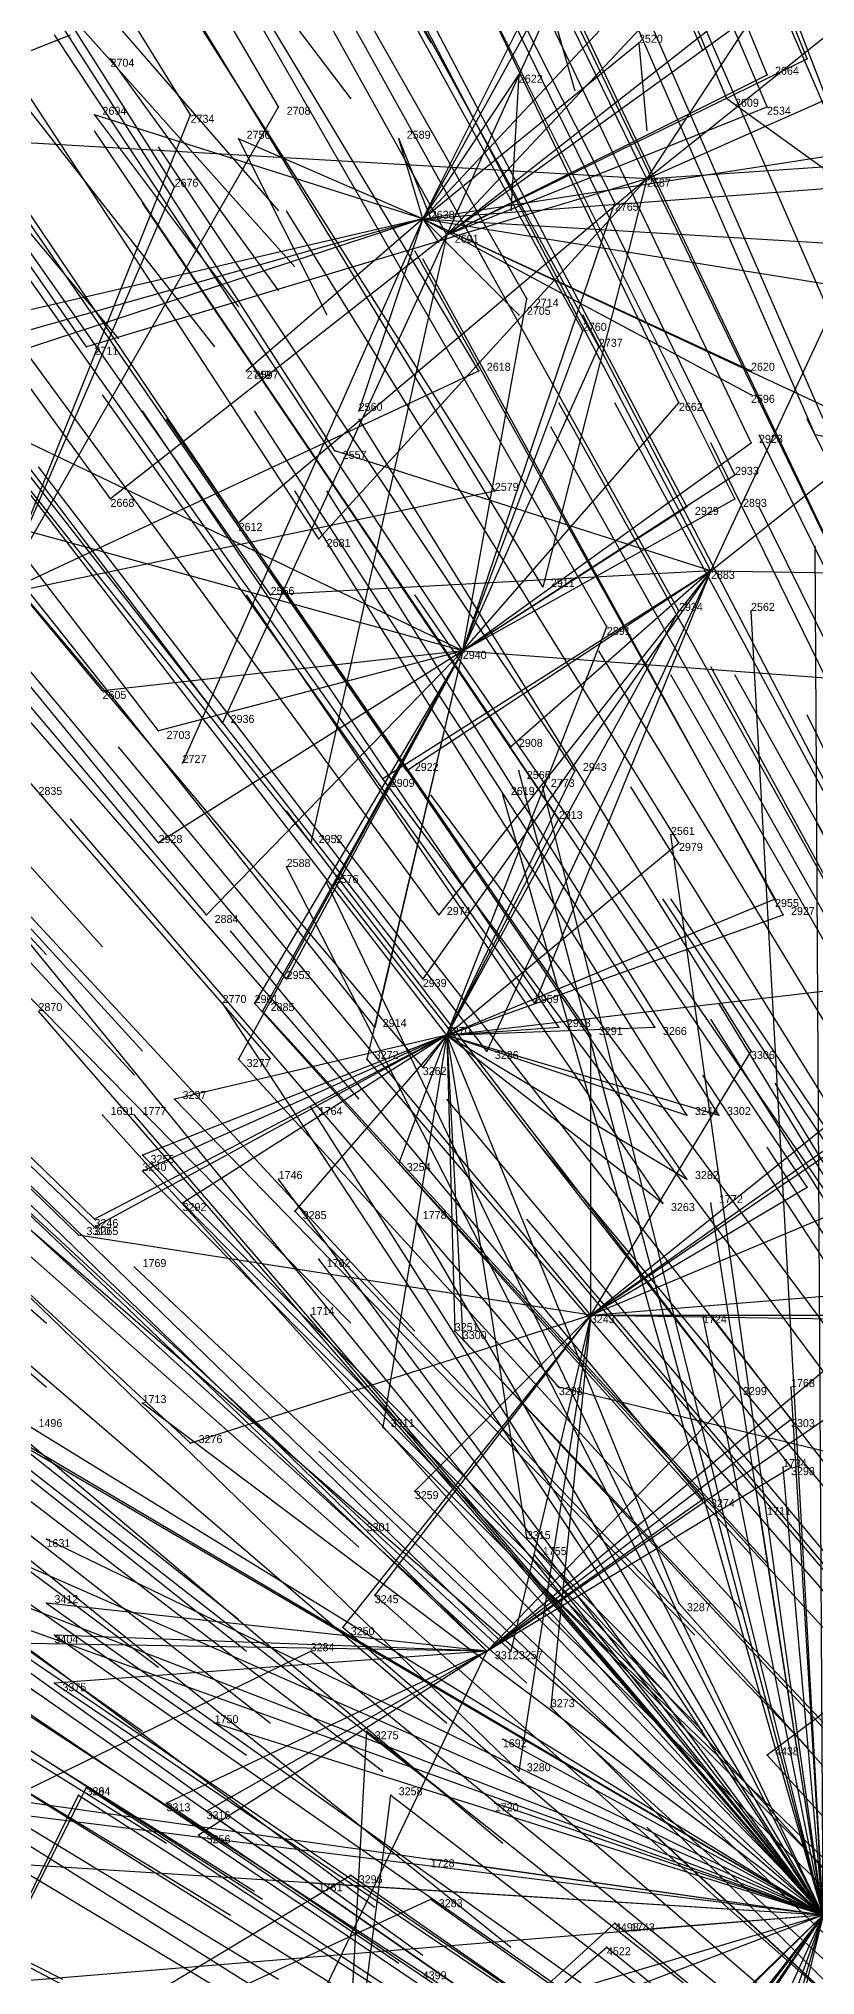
# Model space of a CAD drawing. Extents: x -0.5 to 0.59, y -0.5 to 0.58.
# Drawn here: x -0.249 to -0.152, y 0.1375 to 0.3795 of the extents above; entities that cross this region are included whole.
import ezdxf

# ---------------------------------------------------------------- set-up
doc = ezdxf.new("R2010")
doc.units = 0
for name, color, linetype in [('Facilities', 3, 'CONTINUOUS'), ('Facilities_lines', 3, 'CONTINUOUS'), ('Normals', 1, 'CONTINUOUS'), ('Source_points', 5, 'CONTINUOUS'), ('Text', 3, 'CONTINUOUS')]:
    doc.layers.add(name, color=color, linetype=linetype)

msp = doc.modelspace()

# ---------------------------------------------------------------- linework, layer by layer
at = {"layer": 'Facilities', "color": 3}
for p in [(-0.24, 0.377, -1.25), (-0.173, 0.362, -1.003), (-0.201, 0.357, -1.25), (-0.198, 0.355, -1.016), (-0.165, 0.313, -0.884), (-0.196, 0.303, -0.902), (-0.198, 0.255, -0.808), (-0.18, 0.22, -0.711), (-0.193, 0.178, -0.655)]:
    msp.add_point(p, dxfattribs=at)
at = {"layer": 'Facilities_lines', "color": 3}
for p, q in [((-0.198, 0.355, -1.016), (-0.165, 0.428, -1.147)), ((-0.173, 0.362, -1.003), (-0.139, 0.414, -1.092)), ((-0.201, 0.357, -1.25), (-0.174, 0.406, -1.25)), ((-0.173, 0.362, -1.003), (-0.128, 0.398, -1.044)), ((-0.201, 0.357, -1.25), (-0.171, 0.389, -1.25)), ((-0.173, 0.362, -1.003), (-0.112, 0.389, -1.012)), ((-0.201, 0.357, -1.25), (-0.186, 0.387, -1.25)), ((-0.198, 0.355, -1.016), (-0.169, 0.386, -1.053)), ((-0.198, 0.355, -1.016), (-0.161, 0.384, -1.041)), ((-0.293, 0.361, -1.163), (-0.245, 0.38, -1.13)), ((-0.198, 0.355, -1.016), (-0.162, 0.381, -1.034)), ((-0.201, 0.357, -1.25), (-0.174, 0.379, -1.25)), ((-0.198, 0.355, -1.016), (-0.153, 0.377, -1.016)), ((-0.201, 0.357, -1.25), (-0.189, 0.375, -1.25)), ((-0.198, 0.355, -1.016), (-0.158, 0.375, -1.018)), ((-0.254, 0.31, -1.003), (-0.219, 0.371, -1.076)), ((-0.198, 0.355, -1.016), (-0.158, 0.371, -1.007)), ((-0.087, 0.317, -0.823), (-0.163, 0.372, -1.015)), ((-0.254, 0.31, -1.003), (-0.23, 0.37, -1.089)), ((-0.201, 0.357, -1.25), (-0.242, 0.37, -1.25)), ((-0.165, 0.313, -0.884), (-0.139, 0.369, -0.987)), ((-0.173, 0.362, -1.003), (-0.259, 0.367, -1.123)), ((-0.201, 0.357, -1.25), (-0.224, 0.367, -1.25)), ((-0.201, 0.357, -1.25), (-0.204, 0.367, -1.25)), ((-0.201, 0.357, -1.25), (-0.143, 0.366, -1.25)), ((-0.173, 0.362, -1.003), (-0.129, 0.365, -0.968)), ((-0.254, 0.31, -1.003), (-0.232, 0.361, -1.074)), ((-0.173, 0.362, -1.003), (-0.243, 0.341, -1.046)), ((-0.173, 0.362, -1.003), (-0.224, 0.319, -0.974)), ((-0.173, 0.362, -1.003), (-0.214, 0.317, -0.956)), ((-0.201, 0.357, -1.25), (-0.148, 0.361, -1.25)), ((-0.173, 0.362, -1.003), (-0.186, 0.311, -0.907)), ((-0.196, 0.303, -0.902), (-0.177, 0.359, -1.001)), ((-0.201, 0.357, -1.25), (-0.326, 0.328, -1.25)), ((-0.201, 0.357, -1.25), (-0.32, 0.318, -1.25)), ((-0.201, 0.357, -1.25), (-0.314, 0.325, -1.25)), ((-0.201, 0.357, -1.25), (-0.231, 0.289, -1.25)), ((-0.201, 0.357, -1.25), (-0.223, 0.338, -1.25)), ((-0.201, 0.357, -1.25), (-0.223, 0.338, -1.25)), ((-0.201, 0.357, -1.25), (-0.209, 0.333, -1.25)), ((-0.201, 0.357, -1.25), (-0.16, 0.335, -1.25)), ((-0.201, 0.357, -1.25), (-0.16, 0.338, -1.25)), ((-0.201, 0.357, -1.25), (-0.189, 0.345, -1.25)), ((-0.201, 0.357, -1.25), (-0.141, 0.329, -1.25)), ((-0.201, 0.357, -1.25), (-0.133, 0.346, -1.25)), ((-0.201, 0.357, -1.25), (-0.151, 0.354, -1.25)), ((-0.198, 0.355, -1.016), (-0.24, 0.322, -1.004)), ((-0.198, 0.355, -1.016), (-0.226, 0.294, -0.927)), ((-0.198, 0.355, -1.016), (-0.215, 0.279, -0.881)), ((-0.196, 0.303, -0.902), (-0.188, 0.347, -0.985)), ((-0.196, 0.303, -0.902), (-0.181, 0.343, -0.97)), ((-0.196, 0.303, -0.902), (-0.179, 0.341, -0.964)), ((-0.165, 0.313, -0.884), (-0.13, 0.341, -0.912)), ((-0.196, 0.303, -0.902), (-0.269, 0.338, -1.079)), ((-0.254, 0.31, -1.003), (-0.194, 0.338, -0.975)), ((-0.196, 0.303, -0.902), (-0.169, 0.334, -0.935)), ((-0.087, 0.317, -0.823), (-0.152, 0.33, -0.909)), ((-0.165, 0.313, -0.884), (-0.212, 0.328, -0.975)), ((-0.196, 0.303, -0.902), (-0.16, 0.329, -0.915)), ((-0.196, 0.303, -0.902), (-0.162, 0.325, -0.909)), ((-0.196, 0.303, -0.902), (-0.265, 0.322, -1.042)), ((-0.254, 0.31, -1.003), (-0.192, 0.323, -0.939)), ((-0.196, 0.303, -0.902), (-0.162, 0.322, -0.9)), ((-0.196, 0.303, -0.902), (-0.168, 0.321, -0.905)), ((-0.151, 0.145, -1.25), (-0.152, 0.316, -1.25)), ((-0.165, 0.313, -0.884), (-0.22, 0.31, -0.952)), ((-0.165, 0.313, -0.884), (-0.206, 0.287, -0.882)), ((-0.165, 0.313, -0.884), (-0.203, 0.288, -0.881)), ((-0.165, 0.313, -0.884), (-0.201, 0.262, -0.825)), ((-0.165, 0.313, -0.884), (-0.199, 0.27, -0.838)), ((-0.165, 0.313, -0.884), (-0.193, 0.253, -0.794)), ((-0.165, 0.313, -0.884), (-0.19, 0.291, -0.869)), ((-0.165, 0.313, -0.884), (-0.187, 0.259, -0.8)), ((-0.165, 0.313, -0.884), (-0.102, 0.312, -0.82)), ((-0.198, 0.255, -0.808), (-0.169, 0.308, -0.88)), ((-0.151, 0.145, -1.25), (-0.16, 0.308, -1.25)), ((-0.198, 0.255, -0.808), (-0.178, 0.306, -0.885)), ((-0.196, 0.303, -0.902), (-0.241, 0.298, -0.958)), ((-0.196, 0.303, -0.902), (-0.234, 0.279, -0.912)), ((-0.196, 0.303, -0.902), (-0.234, 0.293, -0.937)), ((-0.196, 0.303, -0.902), (-0.228, 0.27, -0.882)), ((-0.196, 0.303, -0.902), (-0.224, 0.252, -0.842)), ((-0.196, 0.303, -0.902), (-0.222, 0.259, -0.853)), ((-0.196, 0.303, -0.902), (-0.221, 0.258, -0.849)), ((-0.196, 0.303, -0.902), (-0.218, 0.262, -0.853)), ((-0.196, 0.303, -0.902), (-0.208, 0.252, -0.817)), ((-0.196, 0.303, -0.902), (-0.207, 0.256, -0.823)), ((-0.196, 0.303, -0.902), (-0.142, 0.299, -0.828)), ((-0.196, 0.303, -0.902), (-0.142, 0.299, -0.828)), ((-0.198, 0.255, -0.808), (-0.182, 0.288, -0.853)), ((-0.151, 0.145, -1.25), (-0.189, 0.288, -1.25)), ((-0.151, 0.145, -1.25), (-0.186, 0.286, -1.25)), ((-0.151, 0.145, -1.25), (-0.191, 0.285, -1.25)), ((-0.198, 0.255, -0.808), (-0.184, 0.282, -0.843)), ((-0.198, 0.255, -0.808), (-0.169, 0.279, -0.815)), ((-0.151, 0.145, -1.25), (-0.17, 0.28, -1.25)), ((-0.151, 0.145, -1.25), (-0.218, 0.276, -1.25)), ((-0.151, 0.145, -1.25), (-0.213, 0.274, -1.25)), ((-0.198, 0.255, -0.808), (-0.157, 0.272, -0.784)), ((-0.151, 0.145, -1.25), (-0.253, 0.27, -1.25)), ((-0.151, 0.145, -1.25), (-0.253, 0.27, -1.25)), ((-0.198, 0.255, -0.808), (-0.156, 0.27, -0.78)), ((-0.198, 0.255, -0.808), (-0.138, 0.262, -0.74)), ((-0.151, 0.145, -1.25), (-0.226, 0.259, -1.25)), ((-0.151, 0.145, -1.25), (-0.249, 0.258, -1.25)), ((-0.198, 0.255, -0.808), (-0.242, 0.232, -0.838)), ((-0.198, 0.255, -0.808), (-0.242, 0.231, -0.837)), ((-0.198, 0.255, -0.808), (-0.236, 0.24, -0.84)), ((-0.198, 0.255, -0.808), (-0.236, 0.238, -0.839)), ((-0.198, 0.255, -0.808), (-0.232, 0.247, -0.847)), ((-0.198, 0.255, -0.808), (-0.231, 0.234, -0.821)), ((-0.198, 0.255, -0.808), (-0.217, 0.233, -0.796)), ((-0.198, 0.255, -0.808), (-0.206, 0.206, -0.729)), ((-0.198, 0.255, -0.808), (-0.204, 0.239, -0.784)), ((-0.198, 0.255, -0.808), (-0.201, 0.251, -0.804)), ((-0.198, 0.255, -0.808), (-0.172, 0.256, -0.77)), ((-0.198, 0.255, -0.808), (-0.184, 0.256, -0.788)), ((-0.198, 0.255, -0.808), (-0.168, 0.245, -0.743)), ((-0.198, 0.255, -0.808), (-0.197, 0.218, -0.736)), ((-0.198, 0.255, -0.808), (-0.171, 0.234, -0.724)), ((-0.198, 0.255, -0.808), (-0.168, 0.237, -0.726)), ((-0.198, 0.255, -0.808), (-0.169, 0.184, -0.624)), ((-0.198, 0.255, -0.808), (-0.196, 0.217, -0.732)), ((-0.198, 0.255, -0.808), (-0.164, 0.245, -0.737)), ((-0.198, 0.255, -0.808), (-0.188, 0.192, -0.672)), ((-0.18, 0.22, -0.711), (-0.18, 0.255, -0.781)), ((-0.18, 0.22, -0.711), (-0.139, 0.253, -0.722)), ((-0.18, 0.22, -0.711), (-0.16, 0.253, -0.748)), ((-0.18, 0.22, -0.711), (-0.133, 0.252, -0.712)), ((-0.18, 0.22, -0.711), (-0.139, 0.249, -0.714)), ((-0.151, 0.145, -1.25), (-0.241, 0.245, -1.25)), ((-0.151, 0.145, -1.25), (-0.237, 0.245, -1.25)), ((-0.151, 0.145, -1.25), (-0.215, 0.246, -1.25)), ((-0.151, 0.145, -1.25), (-0.262, 0.241, -1.25)), ((-0.151, 0.145, -1.25), (-0.219, 0.237, -1.25)), ((-0.18, 0.22, -0.711), (-0.153, 0.236, -0.703)), ((-0.18, 0.22, -0.711), (-0.149, 0.233, -0.692)), ((-0.151, 0.145, -1.25), (-0.165, 0.234, -1.25)), ((-0.18, 0.22, -0.711), (-0.244, 0.23, -0.839)), ((-0.151, 0.145, -1.25), (-0.202, 0.232, -1.25)), ((-0.151, 0.145, -1.25), (-0.289, 0.226, -1.25)), ((-0.151, 0.145, -1.25), (-0.237, 0.226, -1.25)), ((-0.151, 0.145, -1.25), (-0.214, 0.227, -1.25)), ((-0.18, 0.22, -0.711), (-0.131, 0.224, -0.649)), ((-0.18, 0.22, -0.711), (-0.23, 0.204, -0.769)), ((-0.151, 0.145, -1.25), (-0.215, 0.22, -1.25)), ((-0.18, 0.22, -0.711), (-0.211, 0.181, -0.694)), ((-0.18, 0.22, -0.711), (-0.207, 0.185, -0.694)), ((-0.18, 0.22, -0.711), (-0.202, 0.198, -0.708)), ((-0.18, 0.22, -0.711), (-0.19, 0.178, -0.65)), ((-0.18, 0.22, -0.711), (-0.189, 0.163, -0.624)), ((-0.18, 0.22, -0.711), (-0.185, 0.171, -0.631)), ((-0.18, 0.22, -0.711), (-0.117, 0.219, -0.62)), ((-0.18, 0.22, -0.711), (-0.124, 0.22, -0.631)), ((-0.18, 0.22, -0.711), (-0.121, 0.22, -0.628)), ((-0.151, 0.145, -1.25), (-0.166, 0.22, -1.25)), ((-0.151, 0.145, -1.25), (-0.273, 0.217, -1.25)), ((-0.151, 0.145, -1.25), (-0.306, 0.213, -1.25)), ((-0.193, 0.178, -0.655), (-0.151, 0.213, -0.652)), ((-0.193, 0.178, -0.655), (-0.145, 0.211, -0.64)), ((-0.118, 0.195, -0.569), (-0.184, 0.211, -0.7)), ((-0.151, 0.145, -1.25), (-0.155, 0.211, -1.25)), ((-0.151, 0.145, -1.25), (-0.236, 0.209, -1.25)), ((-0.193, 0.178, -0.655), (-0.162, 0.21, -0.663)), ((-0.151, 0.145, -1.25), (-0.25, 0.206, -1.25)), ((-0.193, 0.178, -0.655), (-0.155, 0.207, -0.646)), ((-0.193, 0.178, -0.655), (-0.155, 0.201, -0.634)), ((-0.151, 0.145, -1.25), (-0.156, 0.201, -1.25)), ((-0.193, 0.178, -0.655), (-0.166, 0.197, -0.643)), ((-0.151, 0.145, -1.25), (-0.293, 0.196, -1.25)), ((-0.193, 0.178, -0.655), (-0.209, 0.194, -0.712)), ((-0.151, 0.145, -1.25), (-0.159, 0.196, -1.25)), ((-0.118, 0.195, -0.569), (-0.158, 0.165, -0.571)), ((-0.151, 0.145, -1.25), (-0.275, 0.193, -1.25)), ((-0.151, 0.145, -1.25), (-0.248, 0.192, -1.25)), ((-0.151, 0.145, -1.25), (-0.187, 0.19, -1.25)), ((-0.193, 0.178, -0.655), (-0.248, 0.184, -0.772)), ((-0.193, 0.178, -0.655), (-0.247, 0.18, -0.765)), ((-0.26, 0.156, -0.757), (-0.215, 0.178, -0.699)), ((-0.193, 0.178, -0.655), (-0.253, 0.179, -0.776)), ((-0.193, 0.178, -0.655), (-0.247, 0.174, -0.754)), ((-0.193, 0.178, -0.655), (-0.233, 0.159, -0.705)), ((-0.193, 0.178, -0.655), (-0.229, 0.155, -0.691)), ((-0.193, 0.178, -0.655), (-0.228, 0.158, -0.694)), ((-0.193, 0.178, -0.655), (-0.216, 0.13, -0.63)), ((-0.151, 0.145, -1.25), (-0.327, 0.17, -1.25)), ((-0.151, 0.145, -1.25), (-0.227, 0.169, -1.25)), ((-0.211, 0.113, -0.6), (-0.208, 0.168, -0.668)), ((-0.151, 0.145, -1.25), (-0.191, 0.167, -1.25)), ((-0.151, 0.145, -1.25), (-0.319, 0.166, -1.25)), ((-0.265, 0.117, -0.725), (-0.243, 0.161, -0.729)), ((-0.265, 0.117, -0.725), (-0.244, 0.16, -0.729)), ((-0.211, 0.113, -0.6), (-0.205, 0.16, -0.65)), ((-0.151, 0.145, -1.25), (-0.192, 0.159, -1.25)), ((-0.151, 0.145, -1.25), (-0.309, 0.155, -1.25)), ((-0.151, 0.145, -1.25), (-0.2, 0.152, -1.25)), ((-0.265, 0.117, -0.725), (-0.21, 0.15, -0.645)), ((-0.151, 0.145, -1.25), (-0.215, 0.149, -1.25)), ((-0.265, 0.117, -0.725), (-0.2, 0.147, -0.62)), ((-0.151, 0.145, -1.25), (-0.297, 0.133, -1.25)), ((-0.151, 0.145, -1.25), (-0.246, 0.109, -1.25)), ((-0.151, 0.145, -1.25), (-0.245, 0.021, -1.25)), ((-0.151, 0.145, -1.25), (-0.244, 0.027, -1.25)), ((-0.151, 0.145, -1.25), (-0.235, 0.019, -1.25)), ((-0.151, 0.145, -1.25), (-0.225, 0.123, -1.25)), ((-0.151, 0.145, -1.25), (-0.213, 0.084, -1.25)), ((-0.211, 0.113, -0.6), (-0.177, 0.144, -0.571)), ((-0.151, 0.145, -1.25), (-0.205, 0.093, -1.25)), ((-0.151, 0.145, -1.25), (-0.204, 0.029, -1.25)), ((-0.151, 0.145, -1.25), (-0.194, 0.083, -1.25)), ((-0.151, 0.145, -1.25), (-0.193, 0.028, -1.25)), ((-0.151, 0.145, -1.25), (-0.19, 0.011, -1.25)), ((-0.151, 0.145, -1.25), (-0.185, 0.007, -1.25)), ((-0.151, 0.145, -1.25), (-0.176, 0.143, -1.25)), ((-0.211, 0.113, -0.6), (-0.178, 0.141, -0.568))]:
    msp.add_line(p, q, dxfattribs=at)
at = {"layer": 'Normals', "color": 1}
for p, q in [((-0.158, 0.375, -1.018), (-0.193, 0.461, -0.98)), ((-0.153, 0.377, -1.016), (-0.187, 0.462, -0.978)), ((-0.163, 0.372, -1.015), (-0.199, 0.457, -0.977)), ((-0.158, 0.371, -1.007), (-0.194, 0.456, -0.97)), ((-0.219, 0.371, -1.076), (-0.266, 0.451, -1.039)), ((-0.23, 0.37, -1.089), (-0.279, 0.449, -1.052)), ((-0.173, 0.362, -1.003), (-0.214, 0.446, -0.966)), ((-0.177, 0.359, -1.001), (-0.219, 0.442, -0.965)), ((-0.232, 0.361, -1.074), (-0.282, 0.44, -1.037)), ((-0.198, 0.355, -1.016), (-0.243, 0.436, -0.979)), ((-0.188, 0.347, -0.985), (-0.234, 0.428, -0.949)), ((-0.181, 0.343, -0.97), (-0.226, 0.425, -0.934)), ((-0.179, 0.341, -0.964), (-0.224, 0.423, -0.928)), ((-0.136, 0.334, -0.9), (-0.169, 0.42, -0.864)), ((-0.243, 0.341, -1.046), (-0.296, 0.417, -1.009)), ((-0.194, 0.338, -0.975), (-0.242, 0.418, -0.939)), ((-0.169, 0.334, -0.935), (-0.209, 0.417, -0.897)), ((-0.151, 0.332, -0.912), (-0.188, 0.417, -0.875)), ((-0.221, 0.416, -1.25), (-0.2, 0.379, -1.159)), ((-0.152, 0.33, -0.909), (-0.189, 0.415, -0.872)), ((-0.16, 0.329, -0.915), (-0.2, 0.413, -0.878)), ((-0.238, 0.409, -1.25), (-0.21, 0.372, -1.161)), ((-0.162, 0.325, -0.909), (-0.203, 0.409, -0.872)), ((-0.212, 0.328, -0.975), (-0.262, 0.406, -0.94)), ((-0.192, 0.323, -0.939), (-0.242, 0.402, -0.904)), ((-0.168, 0.321, -0.905), (-0.211, 0.403, -0.867)), ((-0.162, 0.322, -0.9), (-0.203, 0.404, -0.862)), ((-0.24, 0.322, -1.004), (-0.295, 0.398, -0.968)), ((-0.224, 0.319, -0.974), (-0.276, 0.396, -0.939)), ((-0.214, 0.317, -0.956), (-0.265, 0.395, -0.92)), ((-0.252, 0.396, -1.25), (-0.219, 0.358, -1.163)), ((-0.165, 0.313, -0.884), (-0.208, 0.395, -0.846)), ((-0.134, 0.308, -0.84), (-0.171, 0.393, -0.801)), ((-0.186, 0.311, -0.907), (-0.234, 0.39, -0.869)), ((-0.25, 0.388, -1.25), (-0.217, 0.351, -1.163)), ((-0.169, 0.308, -0.88), (-0.214, 0.389, -0.841)), ((-0.171, 0.389, -1.25), (-0.166, 0.378, -1.151)), ((-0.22, 0.31, -0.952), (-0.274, 0.387, -0.915)), ((-0.178, 0.306, -0.885), (-0.224, 0.386, -0.846)), ((-0.186, 0.387, -1.25), (-0.182, 0.373, -1.151)), ((-0.142, 0.299, -0.828), (-0.182, 0.383, -0.79)), ((-0.119, 0.297, -0.8), (-0.156, 0.383, -0.764)), ((-0.196, 0.303, -0.902), (-0.247, 0.38, -0.864)), ((-0.142, 0.299, -0.828), (-0.182, 0.382, -0.789)), ((-0.27, 0.379, -1.25), (-0.239, 0.342, -1.162)), ((-0.256, 0.378, -1.25), (-0.227, 0.341, -1.162)), ((-0.174, 0.379, -1.25), (-0.173, 0.368, -1.151)), ((-0.24, 0.377, -1.25), (-0.219, 0.348, -1.156)), ((-0.189, 0.375, -1.25), (-0.19, 0.358, -1.151)), ((-0.241, 0.298, -0.958), (-0.3, 0.369, -0.92)), ((-0.226, 0.294, -0.927), (-0.282, 0.368, -0.89)), ((-0.242, 0.37, -1.25), (-0.224, 0.346, -1.155)), ((-0.19, 0.291, -0.869), (-0.242, 0.368, -0.832)), ((-0.234, 0.293, -0.937), (-0.29, 0.366, -0.899)), ((-0.182, 0.288, -0.853), (-0.234, 0.366, -0.816)), ((-0.224, 0.367, -1.25), (-0.213, 0.345, -1.153)), ((-0.204, 0.367, -1.25), (-0.2, 0.357, -1.151)), ((-0.203, 0.288, -0.881), (-0.256, 0.365, -0.844)), ((-0.206, 0.287, -0.882), (-0.259, 0.362, -0.845)), ((-0.184, 0.282, -0.843), (-0.236, 0.359, -0.806)), ((-0.169, 0.279, -0.815), (-0.218, 0.358, -0.779)), ((-0.201, 0.357, -1.25), (-0.199, 0.354, -1.15)), ((-0.234, 0.279, -0.912), (-0.293, 0.351, -0.875)), ((-0.215, 0.279, -0.881), (-0.273, 0.352, -0.845)), ((-0.157, 0.272, -0.784), (-0.202, 0.353, -0.749)), ((-0.156, 0.27, -0.78), (-0.201, 0.352, -0.744)), ((-0.199, 0.27, -0.838), (-0.254, 0.345, -0.802)), ((-0.189, 0.345, -1.25), (-0.189, 0.345, -1.15)), ((-0.138, 0.262, -0.74), (-0.181, 0.345, -0.704)), ((-0.228, 0.27, -0.882), (-0.288, 0.341, -0.846)), ((-0.223, 0.338, -1.25), (-0.223, 0.338, -1.15)), ((-0.223, 0.338, -1.25), (-0.223, 0.338, -1.15)), ((-0.16, 0.338, -1.25), (-0.16, 0.338, -1.15)), ((-0.303, 0.335, -1.13), (-0.241, 0.266, -1.167)), ((-0.218, 0.262, -0.853), (-0.278, 0.334, -0.817)), ((-0.201, 0.262, -0.825), (-0.258, 0.335, -0.788)), ((-0.187, 0.259, -0.8), (-0.241, 0.335, -0.763)), ((-0.139, 0.253, -0.722), (-0.184, 0.334, -0.685)), ((-0.133, 0.252, -0.712), (-0.177, 0.334, -0.676)), ((-0.16, 0.335, -1.25), (-0.16, 0.335, -1.15)), ((-0.311, 0.333, -1.139), (-0.248, 0.265, -1.176)), ((-0.184, 0.256, -0.788), (-0.236, 0.333, -0.752)), ((-0.18, 0.255, -0.781), (-0.233, 0.332, -0.744)), ((-0.172, 0.256, -0.77), (-0.222, 0.333, -0.732)), ((-0.209, 0.333, -1.25), (-0.209, 0.333, -1.15)), ((-0.16, 0.253, -0.748), (-0.209, 0.332, -0.71)), ((-0.112, 0.249, -0.682), (-0.153, 0.332, -0.645)), ((-0.139, 0.249, -0.714), (-0.185, 0.331, -0.677)), ((-0.118, 0.247, -0.684), (-0.159, 0.33, -0.647)), ((-0.207, 0.256, -0.823), (-0.265, 0.329, -0.787)), ((-0.198, 0.255, -0.808), (-0.255, 0.329, -0.771)), ((-0.124, 0.245, -0.687), (-0.165, 0.329, -0.651)), ((-0.193, 0.253, -0.794), (-0.249, 0.326, -0.757)), ((-0.299, 0.322, -1.098), (-0.236, 0.253, -1.135)), ((-0.281, 0.322, -1.068), (-0.22, 0.252, -1.104)), ((-0.201, 0.251, -0.804), (-0.261, 0.322, -0.767)), ((-0.168, 0.245, -0.743), (-0.217, 0.323, -0.705)), ((-0.164, 0.245, -0.737), (-0.213, 0.323, -0.699)), ((-0.118, 0.238, -0.663), (-0.159, 0.321, -0.625)), ((-0.3, 0.318, -1.093), (-0.237, 0.25, -1.131)), ((-0.27, 0.317, -1.041), (-0.209, 0.247, -1.078)), ((-0.152, 0.316, -1.25), (-0.152, 0.316, -1.15)), ((-0.168, 0.237, -0.726), (-0.22, 0.313, -0.688)), ((-0.153, 0.236, -0.703), (-0.205, 0.313, -0.665)), ((-0.171, 0.234, -0.724), (-0.223, 0.31, -0.686)), ((-0.149, 0.233, -0.692), (-0.202, 0.31, -0.655)), ((-0.16, 0.308, -1.25), (-0.16, 0.308, -1.15)), ((-0.131, 0.224, -0.649), (-0.179, 0.303, -0.611)), ((-0.121, 0.22, -0.628), (-0.165, 0.301, -0.591)), ((-0.124, 0.22, -0.631), (-0.17, 0.3, -0.593)), ((-0.117, 0.219, -0.62), (-0.162, 0.3, -0.583)), ((-0.242, 0.232, -0.838), (-0.309, 0.297, -0.801)), ((-0.244, 0.23, -0.839), (-0.311, 0.295, -0.802)), ((-0.242, 0.231, -0.837), (-0.309, 0.295, -0.8)), ((-0.112, 0.212, -0.599), (-0.153, 0.295, -0.562)), ((-0.18, 0.22, -0.711), (-0.239, 0.291, -0.673)), ((-0.231, 0.289, -1.25), (-0.231, 0.289, -1.15)), ((-0.189, 0.288, -1.25), (-0.189, 0.288, -1.15)), ((-0.265, 0.286, -0.975), (-0.202, 0.218, -1.013)), ((-0.151, 0.213, -0.652), (-0.206, 0.287, -0.614)), ((-0.186, 0.286, -1.25), (-0.186, 0.286, -1.15)), ((-0.126, 0.207, -0.606), (-0.175, 0.286, -0.57)), ((-0.274, 0.284, -0.987), (-0.21, 0.219, -1.026)), ((-0.145, 0.211, -0.64), (-0.2, 0.285, -0.603)), ((-0.191, 0.285, -1.25), (-0.191, 0.285, -1.15)), ((-0.184, 0.211, -0.7), (-0.245, 0.282, -0.663)), ((-0.162, 0.21, -0.663), (-0.218, 0.283, -0.625)), ((-0.11, 0.2, -0.569), (-0.152, 0.282, -0.532)), ((-0.318, 0.28, -1.059), (-0.248, 0.219, -1.096)), ((-0.155, 0.207, -0.646), (-0.212, 0.28, -0.608)), ((-0.17, 0.28, -1.25), (-0.17, 0.28, -1.15)), ((-0.218, 0.276, -1.25), (-0.218, 0.276, -1.15)), ((-0.213, 0.274, -1.25), (-0.213, 0.274, -1.15)), ((-0.155, 0.201, -0.634), (-0.212, 0.274, -0.597)), ((-0.119, 0.194, -0.57), (-0.171, 0.272, -0.533)), ((-0.118, 0.195, -0.569), (-0.17, 0.272, -0.532)), ((-0.318, 0.271, -1.045), (-0.248, 0.211, -1.083)), ((-0.23, 0.204, -0.769), (-0.298, 0.267, -0.731)), ((-0.166, 0.197, -0.643), (-0.225, 0.268, -0.606)), ((-0.209, 0.194, -0.712), (-0.276, 0.259, -0.676)), ((-0.226, 0.259, -1.25), (-0.226, 0.259, -1.15)), ((-0.222, 0.259, -0.853), (-0.16, 0.19, -0.889)), ((-0.116, 0.18, -0.535), (-0.164, 0.259, -0.497)), ((-0.221, 0.258, -0.849), (-0.158, 0.189, -0.885)), ((-0.116, 0.179, -0.533), (-0.165, 0.257, -0.495)), ((-0.279, 0.253, -0.94), (-0.209, 0.191, -0.977)), ((-0.224, 0.252, -0.842), (-0.161, 0.183, -0.878)), ((-0.208, 0.252, -0.817), (-0.148, 0.182, -0.855)), ((-0.115, 0.172, -0.518), (-0.166, 0.25, -0.481)), ((-0.232, 0.247, -0.847), (-0.167, 0.18, -0.884)), ((-0.138, 0.175, -0.557), (-0.198, 0.247, -0.521)), ((-0.109, 0.17, -0.505), (-0.157, 0.249, -0.466)), ((-0.241, 0.245, -1.25), (-0.241, 0.245, -1.15)), ((-0.237, 0.245, -1.25), (-0.237, 0.245, -1.15)), ((-0.215, 0.246, -1.25), (-0.215, 0.246, -1.15)), ((-0.26, 0.242, -0.887), (-0.192, 0.179, -0.924)), ((-0.19, 0.178, -0.65), (-0.256, 0.242, -0.612)), ((-0.128, 0.171, -0.533), (-0.187, 0.242, -0.496)), ((-0.297, 0.24, -0.954), (-0.224, 0.182, -0.991)), ((-0.193, 0.178, -0.655), (-0.259, 0.241, -0.616)), ((-0.236, 0.24, -0.84), (-0.17, 0.174, -0.878)), ((-0.108, 0.164, -0.49), (-0.158, 0.241, -0.451)), ((-0.236, 0.238, -0.839), (-0.171, 0.172, -0.876)), ((-0.204, 0.239, -0.784), (-0.141, 0.17, -0.822)), ((-0.296, 0.236, -0.947), (-0.223, 0.178, -0.984)), ((-0.257, 0.237, -0.873), (-0.188, 0.174, -0.91)), ((-0.219, 0.237, -1.25), (-0.219, 0.237, -1.15)), ((-0.231, 0.234, -0.821), (-0.166, 0.168, -0.859)), ((-0.217, 0.233, -0.796), (-0.153, 0.166, -0.834)), ((-0.165, 0.234, -1.25), (-0.165, 0.234, -1.15)), ((-0.309, 0.232, -0.965), (-0.234, 0.176, -1.001)), ((-0.269, 0.23, -0.885), (-0.198, 0.169, -0.921)), ((-0.202, 0.232, -1.25), (-0.202, 0.232, -1.15)), ((-0.128, 0.161, -0.514), (-0.188, 0.232, -0.477)), ((-0.124, 0.157, -0.5), (-0.184, 0.228, -0.463)), ((-0.293, 0.226, -0.926), (-0.22, 0.169, -0.963)), ((-0.189, 0.163, -0.624), (-0.255, 0.227, -0.585)), ((-0.237, 0.226, -1.25), (-0.237, 0.226, -1.15)), ((-0.214, 0.227, -1.25), (-0.214, 0.227, -1.15)), ((-0.325, 0.224, -0.987), (-0.248, 0.172, -1.023)), ((-0.312, 0.222, -0.956), (-0.236, 0.168, -0.992)), ((-0.299, 0.218, -0.925), (-0.223, 0.165, -0.962)), ((-0.279, 0.219, -0.887), (-0.206, 0.163, -0.925)), ((-0.215, 0.22, -1.25), (-0.215, 0.22, -1.15)), ((-0.197, 0.218, -0.736), (-0.134, 0.151, -0.773)), ((-0.166, 0.22, -1.25), (-0.166, 0.22, -1.15)), ((-0.109, 0.147, -0.457), (-0.165, 0.22, -0.417)), ((-0.271, 0.217, -0.868), (-0.198, 0.16, -0.905)), ((-0.196, 0.217, -0.732), (-0.133, 0.149, -0.769)), ((-0.262, 0.214, -0.847), (-0.191, 0.154, -0.884)), ((-0.155, 0.211, -1.25), (-0.155, 0.211, -1.15)), ((-0.236, 0.209, -1.25), (-0.236, 0.209, -1.15)), ((-0.206, 0.206, -0.729), (-0.14, 0.14, -0.765)), ((-0.312, 0.203, -0.931), (-0.233, 0.154, -0.968)), ((-0.282, 0.202, -0.866), (-0.207, 0.146, -0.903)), ((-0.147, 0.139, -0.506), (-0.214, 0.203, -0.469)), ((-0.156, 0.201, -1.25), (-0.156, 0.201, -1.15)), ((-0.262, 0.199, -0.822), (-0.19, 0.141, -0.861)), ((-0.3, 0.197, -0.897), (-0.222, 0.148, -0.935)), ((-0.299, 0.197, -0.894), (-0.221, 0.147, -0.932)), ((-0.202, 0.198, -0.708), (-0.137, 0.131, -0.743)), ((-0.276, 0.194, -0.843), (-0.201, 0.14, -0.88)), ((-0.159, 0.196, -1.25), (-0.159, 0.196, -1.15)), ((-0.304, 0.193, -0.9), (-0.225, 0.145, -0.938)), ((-0.248, 0.192, -1.25), (-0.248, 0.192, -1.15)), ((-0.188, 0.192, -0.672), (-0.126, 0.123, -0.71)), ((-0.281, 0.191, -0.849), (-0.204, 0.139, -0.887)), ((-0.123, 0.125, -0.439), (-0.189, 0.189, -0.399)), ((-0.187, 0.19, -1.25), (-0.187, 0.19, -1.15)), ((-0.271, 0.188, -0.825), (-0.195, 0.135, -0.862)), ((-0.298, 0.185, -0.877), (-0.219, 0.137, -0.915)), ((-0.248, 0.184, -0.772), (-0.172, 0.13, -0.809)), ((-0.207, 0.185, -0.694), (-0.137, 0.123, -0.731)), ((-0.169, 0.184, -0.624), (-0.108, 0.115, -0.662)), ((-0.12, 0.118, -0.421), (-0.186, 0.183, -0.382)), ((-0.292, 0.18, -0.858), (-0.214, 0.131, -0.897)), ((-0.247, 0.18, -0.765), (-0.171, 0.127, -0.802)), ((-0.211, 0.181, -0.694), (-0.14, 0.12, -0.731)), ((-0.329, 0.179, -0.937), (-0.246, 0.137, -0.974)), ((-0.264, 0.179, -0.797), (-0.186, 0.128, -0.834)), ((-0.253, 0.179, -0.776), (-0.177, 0.127, -0.813)), ((-0.215, 0.178, -0.699), (-0.143, 0.119, -0.735)), ((-0.314, 0.172, -0.894), (-0.232, 0.129, -0.932)), ((-0.247, 0.174, -0.754), (-0.17, 0.122, -0.791)), ((-0.185, 0.171, -0.631), (-0.12, 0.106, -0.67)), ((-0.227, 0.169, -1.25), (-0.227, 0.169, -1.15)), ((-0.208, 0.168, -0.668), (-0.135, 0.11, -0.705)), ((-0.191, 0.167, -1.25), (-0.191, 0.167, -1.15)), ((-0.112, 0.104, -0.382), (-0.18, 0.166, -0.343)), ((-0.158, 0.165, -0.571), (-0.095, 0.096, -0.608)), ((-0.253, 0.162, -0.752), (-0.175, 0.113, -0.79)), ((-0.244, 0.16, -0.729), (-0.166, 0.11, -0.767)), ((-0.243, 0.161, -0.729), (-0.166, 0.11, -0.766)), ((-0.205, 0.16, -0.65), (-0.131, 0.103, -0.686)), ((-0.233, 0.159, -0.705), (-0.156, 0.107, -0.742)), ((-0.228, 0.158, -0.694), (-0.152, 0.105, -0.731)), ((-0.192, 0.159, -1.25), (-0.192, 0.159, -1.15)), ((-0.26, 0.156, -0.757), (-0.18, 0.108, -0.795)), ((-0.229, 0.155, -0.691), (-0.152, 0.103, -0.728)), ((-0.105, 0.093, -0.35), (-0.173, 0.156, -0.314)), ((-0.104, 0.092, -0.347), (-0.172, 0.155, -0.31)), ((-0.2, 0.152, -1.25), (-0.2, 0.152, -1.15)), ((-0.215, 0.149, -1.25), (-0.215, 0.149, -1.15)), ((-0.21, 0.15, -0.645), (-0.134, 0.097, -0.682)), ((-0.2, 0.147, -0.62), (-0.124, 0.093, -0.658)), ((-0.177, 0.144, -0.571), (-0.106, 0.086, -0.61)), ((-0.176, 0.143, -1.25), (-0.176, 0.143, -1.15)), ((-0.178, 0.141, -0.568), (-0.107, 0.083, -0.607))]:
    msp.add_line(p, q, dxfattribs=at)
at = {"layer": 'Source_points', "color": 5}
for p in [(-0.174, 0.379, -1.25), (-0.153, 0.377, -1.016), (-0.189, 0.375, -1.25), (-0.158, 0.375, -1.018), (-0.219, 0.371, -1.076), (-0.163, 0.372, -1.015), (-0.158, 0.371, -1.007), (-0.242, 0.37, -1.25), (-0.23, 0.37, -1.089), (-0.224, 0.367, -1.25), (-0.204, 0.367, -1.25), (-0.232, 0.361, -1.074), (-0.177, 0.359, -1.001), (-0.188, 0.347, -0.985), (-0.189, 0.345, -1.25), (-0.181, 0.343, -0.97), (-0.243, 0.341, -1.046), (-0.179, 0.341, -0.964), (-0.223, 0.338, -1.25), (-0.223, 0.338, -1.25), (-0.194, 0.338, -0.975), (-0.16, 0.338, -1.25), (-0.169, 0.334, -0.935), (-0.16, 0.335, -1.25), (-0.209, 0.333, -1.25), (-0.152, 0.33, -0.909), (-0.212, 0.328, -0.975), (-0.16, 0.329, -0.915), (-0.162, 0.325, -0.909), (-0.24, 0.322, -1.004), (-0.192, 0.323, -0.939), (-0.162, 0.322, -0.9), (-0.168, 0.321, -0.905), (-0.224, 0.319, -0.974), (-0.214, 0.317, -0.956), (-0.152, 0.316, -1.25), (-0.22, 0.31, -0.952), (-0.186, 0.311, -0.907), (-0.169, 0.308, -0.88), (-0.16, 0.308, -1.25), (-0.178, 0.306, -0.885), (-0.241, 0.298, -0.958), (-0.234, 0.293, -0.937), (-0.226, 0.294, -0.927), (-0.19, 0.291, -0.869), (-0.231, 0.289, -1.25), (-0.203, 0.288, -0.881), (-0.189, 0.288, -1.25), (-0.182, 0.288, -0.853), (-0.206, 0.287, -0.882), (-0.186, 0.286, -1.25), (-0.191, 0.285, -1.25), (-0.184, 0.282, -0.843), (-0.234, 0.279, -0.912), (-0.215, 0.279, -0.881), (-0.17, 0.28, -1.25), (-0.169, 0.279, -0.815), (-0.218, 0.276, -1.25), (-0.213, 0.274, -1.25), (-0.157, 0.272, -0.784), (-0.228, 0.27, -0.882), (-0.199, 0.27, -0.838), (-0.156, 0.27, -0.78), (-0.218, 0.262, -0.853), (-0.201, 0.262, -0.825), (-0.226, 0.259, -1.25), (-0.222, 0.259, -0.853), (-0.187, 0.259, -0.8), (-0.221, 0.258, -0.849), (-0.207, 0.256, -0.823), (-0.184, 0.256, -0.788), (-0.18, 0.255, -0.781), (-0.172, 0.256, -0.77), (-0.224, 0.252, -0.842), (-0.208, 0.252, -0.817), (-0.193, 0.253, -0.794), (-0.16, 0.253, -0.748), (-0.201, 0.251, -0.804), (-0.232, 0.247, -0.847), (-0.241, 0.245, -1.25), (-0.237, 0.245, -1.25), (-0.215, 0.246, -1.25), (-0.168, 0.245, -0.743), (-0.164, 0.245, -0.737), (-0.236, 0.24, -0.84), (-0.236, 0.238, -0.839), (-0.204, 0.239, -0.784), (-0.219, 0.237, -1.25), (-0.168, 0.237, -0.726), (-0.153, 0.236, -0.703), (-0.231, 0.234, -0.821), (-0.217, 0.233, -0.796), (-0.171, 0.234, -0.724), (-0.165, 0.234, -1.25), (-0.244, 0.23, -0.839), (-0.242, 0.232, -0.838), (-0.242, 0.231, -0.837), (-0.202, 0.232, -1.25), (-0.237, 0.226, -1.25), (-0.214, 0.227, -1.25), (-0.215, 0.22, -1.25), (-0.197, 0.218, -0.736), (-0.166, 0.22, -1.25), (-0.196, 0.217, -0.732), (-0.184, 0.211, -0.7), (-0.155, 0.211, -1.25), (-0.236, 0.209, -1.25), (-0.162, 0.21, -0.663), (-0.206, 0.206, -0.729), (-0.155, 0.207, -0.646), (-0.23, 0.204, -0.769), (-0.156, 0.201, -1.25), (-0.155, 0.201, -0.634), (-0.202, 0.198, -0.708), (-0.166, 0.197, -0.643), (-0.209, 0.194, -0.712), (-0.159, 0.196, -1.25), (-0.248, 0.192, -1.25), (-0.188, 0.192, -0.672), (-0.187, 0.19, -1.25), (-0.248, 0.184, -0.772), (-0.207, 0.185, -0.694), (-0.169, 0.184, -0.624), (-0.247, 0.18, -0.765), (-0.211, 0.181, -0.694), (-0.215, 0.178, -0.699), (-0.19, 0.178, -0.65), (-0.247, 0.174, -0.754), (-0.185, 0.171, -0.631), (-0.227, 0.169, -1.25), (-0.208, 0.168, -0.668), (-0.191, 0.167, -1.25), (-0.158, 0.165, -0.571), (-0.189, 0.163, -0.624), (-0.244, 0.16, -0.729), (-0.243, 0.161, -0.729), (-0.205, 0.16, -0.65), (-0.233, 0.159, -0.705), (-0.228, 0.158, -0.694), (-0.192, 0.159, -1.25), (-0.229, 0.155, -0.691), (-0.2, 0.152, -1.25), (-0.215, 0.149, -1.25), (-0.21, 0.15, -0.645), (-0.2, 0.147, -0.62), (-0.177, 0.144, -0.571), (-0.176, 0.143, -1.25), (-0.178, 0.141, -0.568)]:
    msp.add_point(p, dxfattribs=at)

# ---------------------------------------------------------------- texts
at = {"layer": 'Text', "color": 3}
for s, p in [('2520', (-0.174, 0.379, -1.25)), ('2704', (-0.24, 0.376, -1.25)), ('2664', (-0.157, 0.375, -1.018)), ('2622', (-0.189, 0.374, -1.25)), ('2694', (-0.241, 0.37, -1.25)), ('2708', (-0.218, 0.37, -1.076)), ('2609', (-0.162, 0.371, -1.015)), ('2534', (-0.158, 0.37, -1.007)), ('2734', (-0.23, 0.369, -1.089)), ('2756', (-0.223, 0.367, -1.25)), ('2589', (-0.203, 0.367, -1.25)), ('2676', (-0.232, 0.361, -1.074)), ('2587', (-0.173, 0.361, -1.003)), ('2765', (-0.177, 0.358, -1.001)), ('2638', (-0.2, 0.357, -1.25)), ('2691', (-0.197, 0.354, -1.016)), ('2714', (-0.187, 0.346, -0.985)), ('2705', (-0.188, 0.345, -1.25)), ('2760', (-0.181, 0.343, -0.97)), ('2737', (-0.179, 0.341, -0.964)), ('2711', (-0.242, 0.34, -1.046)), ('2618', (-0.193, 0.338, -0.975)), ('2620', (-0.16, 0.338, -1.25)), ('2749', (-0.223, 0.337, -1.25)), ('2597', (-0.222, 0.337, -1.25)), ('2560', (-0.209, 0.333, -1.25)), ('2662', (-0.169, 0.333, -0.935)), ('2596', (-0.16, 0.334, -1.25)), ('2923', (-0.159, 0.329, -0.915)), ('2557', (-0.211, 0.327, -0.975)), ('2933', (-0.162, 0.325, -0.909)), ('2668', (-0.24, 0.321, -1.004)), ('2579', (-0.192, 0.323, -0.939)), ('2893', (-0.161, 0.321, -0.9)), ('2929', (-0.167, 0.32, -0.905)), ('2612', (-0.224, 0.318, -0.974)), ('2681', (-0.213, 0.316, -0.956)), ('2883', (-0.165, 0.312, -0.884)), ('2556', (-0.22, 0.31, -0.952)), ('2911', (-0.185, 0.311, -0.907)), ('2934', (-0.169, 0.308, -0.88)), ('2562', (-0.16, 0.308, -1.25)), ('2891', (-0.178, 0.305, -0.885)), ('2940', (-0.196, 0.302, -0.902)), ('2605', (-0.241, 0.297, -0.958)), ('2703', (-0.233, 0.292, -0.937)), ('2936', (-0.225, 0.294, -0.927)), ('2908', (-0.189, 0.291, -0.869)), ('2727', (-0.231, 0.289, -1.25)), ('2922', (-0.202, 0.288, -0.881)), ('2566', (-0.188, 0.287, -1.25)), ('2943', (-0.181, 0.288, -0.853)), ('2835', (-0.249, 0.285, -1.25)), ('2909', (-0.205, 0.286, -0.882)), ('2619', (-0.19, 0.285, -1.25)), ('2773', (-0.185, 0.286, -1.25)), ('2913', (-0.184, 0.282, -0.843)), ('2561', (-0.17, 0.28, -1.25)), ('2928', (-0.234, 0.279, -0.912)), ('2952', (-0.214, 0.279, -0.881)), ('2979', (-0.169, 0.278, -0.815)), ('2588', (-0.218, 0.276, -1.25)), ('2576', (-0.212, 0.274, -1.25)), ('2955', (-0.157, 0.271, -0.784)), ('2884', (-0.227, 0.269, -0.882)), ('2974', (-0.198, 0.27, -0.838)), ('2927', (-0.155, 0.27, -0.78)), ('2953', (-0.218, 0.262, -0.853)), ('2939', (-0.201, 0.261, -0.825)), ('2870', (-0.249, 0.258, -1.25)), ('2770', (-0.226, 0.259, -1.25)), ('2961', (-0.222, 0.259, -0.853)), ('2885', (-0.22, 0.258, -0.849)), ('2959', (-0.187, 0.259, -0.8)), ('2914', (-0.206, 0.256, -0.823)), ('2918', (-0.183, 0.256, -0.788)), ('3270', (-0.198, 0.255, -0.808)), ('3291', (-0.179, 0.255, -0.781)), ('3266', (-0.171, 0.255, -0.77)), ('3277', (-0.223, 0.251, -0.842)), ('3272', (-0.207, 0.252, -0.817)), ('3286', (-0.192, 0.252, -0.794)), ('3306', (-0.16, 0.252, -0.748)), ('3262', (-0.201, 0.25, -0.804)), ('3297', (-0.231, 0.247, -0.847)), ('1691', (-0.24, 0.245, -1.25)), ('1777', (-0.236, 0.245, -1.25)), ('1764', (-0.214, 0.245, -1.25)), ('3244', (-0.167, 0.245, -0.743)), ('3302', (-0.163, 0.245, -0.737)), ('3255', (-0.235, 0.239, -0.84)), ('3240', (-0.236, 0.238, -0.839)), ('1746', (-0.219, 0.237, -1.25)), ('3254', (-0.203, 0.238, -0.784)), ('3282', (-0.167, 0.237, -0.726)), ('1772', (-0.164, 0.234, -1.25)), ('3292', (-0.231, 0.233, -0.821)), ('3285', (-0.216, 0.232, -0.796)), ('1778', (-0.201, 0.232, -1.25)), ('3263', (-0.17, 0.233, -0.724)), ('3310', (-0.243, 0.23, -0.839)), ('3246', (-0.242, 0.231, -0.838)), ('3265', (-0.242, 0.23, -0.837)), ('1769', (-0.236, 0.226, -1.25)), ('1762', (-0.213, 0.226, -1.25)), ('1714', (-0.215, 0.22, -1.25)), ('3251', (-0.197, 0.218, -0.736)), ('3300', (-0.196, 0.217, -0.732)), ('3243', (-0.18, 0.219, -0.711)), ('1724', (-0.166, 0.219, -1.25)), ('3288', (-0.184, 0.21, -0.7)), ('3299', (-0.161, 0.21, -0.663)), ('1768', (-0.155, 0.211, -1.25)), ('1713', (-0.236, 0.209, -1.25)), ('1496', (-0.249, 0.206, -1.25)), ('3311', (-0.205, 0.206, -0.729)), ('3303', (-0.155, 0.206, -0.646)), ('3276', (-0.229, 0.204, -0.769)), ('1734', (-0.156, 0.201, -1.25)), ('3298', (-0.155, 0.2, -0.634)), ('3259', (-0.202, 0.197, -0.708)), ('3274', (-0.165, 0.196, -0.643)), ('3301', (-0.208, 0.193, -0.712)), ('1711', (-0.158, 0.195, -1.25)), ('1631', (-0.248, 0.191, -1.25)), ('3315', (-0.188, 0.192, -0.672)), ('1755', (-0.186, 0.19, -1.25)), ('3412', (-0.247, 0.184, -0.772)), ('3245', (-0.207, 0.184, -0.694)), ('3287', (-0.168, 0.183, -0.624)), ('3404', (-0.247, 0.179, -0.765)), ('3250', (-0.21, 0.18, -0.694)), ('3284', (-0.215, 0.178, -0.699)), ('3312', (-0.192, 0.177, -0.655)), ('3257', (-0.189, 0.177, -0.65)), ('3375', (-0.246, 0.173, -0.754)), ('3273', (-0.185, 0.171, -0.631)), ('1750', (-0.227, 0.169, -1.25)), ('3275', (-0.207, 0.167, -0.668)), ('1692', (-0.191, 0.166, -1.25)), ('4438', (-0.157, 0.165, -0.571)), ('3280', (-0.188, 0.163, -0.624)), ('3264', (-0.243, 0.16, -0.729)), ('3294', (-0.243, 0.16, -0.729)), ('3258', (-0.204, 0.16, -0.65)), ('3313', (-0.233, 0.158, -0.705)), ('3316', (-0.228, 0.157, -0.694)), ('1720', (-0.192, 0.158, -1.25)), ('3256', (-0.228, 0.154, -0.691)), ('1728', (-0.2, 0.151, -1.25)), ('1781', (-0.214, 0.148, -1.25)), ('3296', (-0.209, 0.149, -0.645)), ('3283', (-0.199, 0.146, -0.62)), ('4498', (-0.177, 0.143, -0.571)), ('1743', (-0.175, 0.143, -1.25)), ('4522', (-0.178, 0.14, -0.568)), ('4399', (-0.201, 0.137, -0.61))]:
    msp.add_text(s, height=0.001, dxfattribs=at).set_placement(p)

doc.saveas('drawing.dxf')
